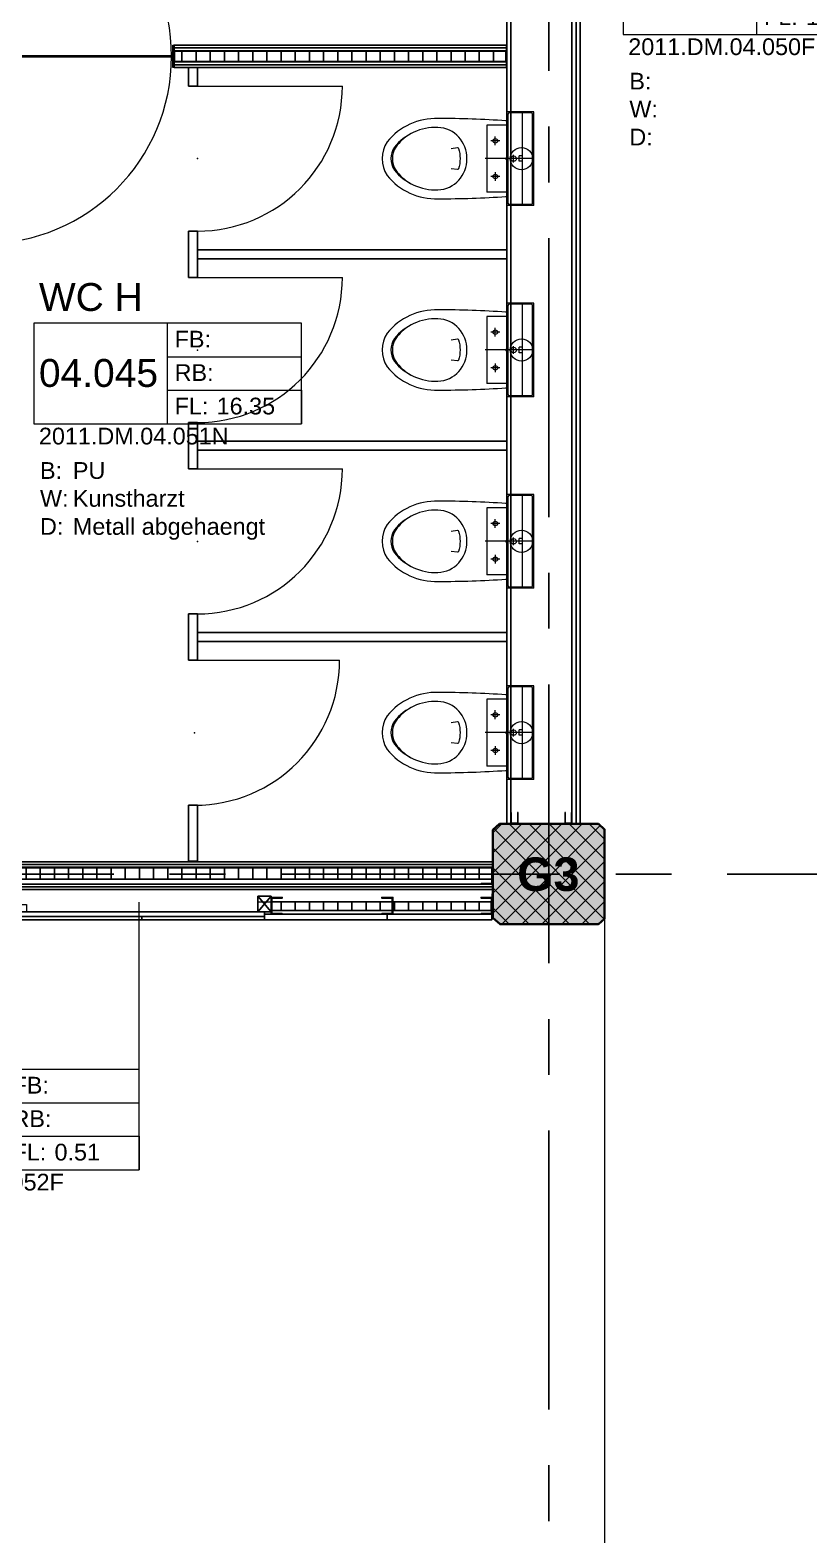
# Model space of a CAD drawing. Header units: millimetres. Extents: x -5 to 111, y -3 to 86.
# Drawn here: x 20.27 to 23.77, y 35.19 to 41.93 of the extents above; entities that cross this region are included whole.
import ezdxf

# ---------------------------------------------------------------- set-up
doc = ezdxf.new("R2010")
doc.units = ezdxf.units.MM
doc.linetypes.add('MITTE', pattern=[2, 1.25, -0.25, 0.25, -0.25])
doc.layers.add('A1------H-', color=8, linetype='Continuous')
for name, color, linetype, lineweight in [('A1E00---E-', 3, 'MITTE', 25), ('A1E00---T-', 3, 'Continuous', 25), ('A1E2----E-', 4, 'Continuous', 35), ('A1E2----H-', 5, 'Continuous', 18), ('A1I4----E-', 92, 'Continuous', 25), ('A1M11---E-', 3, 'Continuous', 25), ('A1M11---H-', 5, 'Continuous', 25), ('A1M16---E-', 5, 'Continuous', 18), ('A1Z21---E-', 210, 'Continuous', 18), ('A1Z29---T-', 5, 'Continuous', 18)]:
    doc.layers.add(name, color=color, linetype=linetype, lineweight=lineweight)
doc.styles.add('ARIAL', font='ARIAL.TTF')
doc.styles.add('ARIALFETT', font='ARIALBD.TTF')
doc.styles.get("Standard").update_dxf_attribs({"font": 'ARIAL.TTF'})

# ---------------------------------------------------------------- blocks, each defined once
blk = doc.blocks.new('INNENTUERE 65')
at = {"layer": 'A1M16---E-'}
blk.add_line((-0.325, 0), (-0.325, 0.65), dxfattribs=at)
blk.add_arc((-0.325, 0), 0.65, 0, 90, dxfattribs=at)
at = {"layer": 'A1M16---E-', "linetype": 'Continuous', "lineweight": 5}
blk.add_point((0, 0), dxfattribs=at)
blk = doc.blocks.new('Gruppe-317')
at = {"layer": 'A1M16---E-'}
for p, q in [((-0.0026, -0.0033), (-0.0026, -0.0043)), ((0.0026, -0.0043), (0.0026, -0.0033))]:
    blk.add_line(p, q, dxfattribs=at)
at = {"layer": 'A1M16---E-', "lineweight": 9}
for p, q in [((-0.0021, -0.016), (-0.0021, -0.0043)), ((0.0021, -0.016), (0.0021, -0.0043))]:
    blk.add_line(p, q, dxfattribs=at)
at = {"layer": 'A1M16---E-'}
for points in [[(-0.003, -0.0033), (0.003, -0.0033), (0.0063, 0), (0.0009, 0), (0.0009, -0.0016), (-0.0009, -0.0016), (-0.0009, 0), (-0.0063, 0)], [(-0.003, -0.0043), (-0.003, -0.016), (0.003, -0.016), (0.003, -0.0043)]]:
    blk.add_lwpolyline(points, close=True, dxfattribs=at)
blk = doc.blocks.new('Machine Screw (Metric)-4')
at = {"layer": 'A1M16---E-'}
blk.add_blockref('Gruppe-317', (0, 0), dxfattribs=at)
blk = doc.blocks.new('Gruppe-318')
at = {"layer": 'A1M16---E-'}
for p, q in [((-0.0026, -0.0033), (-0.0026, -0.0043)), ((0.0026, -0.0043), (0.0026, -0.0033))]:
    blk.add_line(p, q, dxfattribs=at)
at = {"layer": 'A1M16---E-', "lineweight": 9}
for p, q in [((-0.0021, -0.016), (-0.0021, -0.0043)), ((0.0021, -0.016), (0.0021, -0.0043))]:
    blk.add_line(p, q, dxfattribs=at)
at = {"layer": 'A1M16---E-'}
for points in [[(-0.003, -0.0033), (0.003, -0.0033), (0.0063, 0), (0.0009, 0), (0.0009, -0.0016), (-0.0009, -0.0016), (-0.0009, 0), (-0.0063, 0)], [(-0.003, -0.0043), (-0.003, -0.016), (0.003, -0.016), (0.003, -0.0043)]]:
    blk.add_lwpolyline(points, close=True, dxfattribs=at)
blk = doc.blocks.new('Machine Screw (Metric)-5')
at = {"layer": 'A1M16---E-'}
blk.add_blockref('Gruppe-318', (0, 0), dxfattribs=at)
blk = doc.blocks.new('Gruppe-319')
at = {"layer": 'A1M16---E-'}
for p, q in [((-0.0029, 0.0048), (-0.0029, 0.0004)), ((0.0029, 0.0004), (0.0029, 0.0048))]:
    blk.add_line(p, q, dxfattribs=at)
blk.add_lwpolyline([(-0.0058, 0.0048), (-0.005, 0.0052), (0.005, 0.0052), (0.0058, 0.0048), (0.0058, 0.0004), (0.005, 0), (-0.005, 0), (-0.0058, 0.0004)], close=True, dxfattribs=at)
for points in [[(-0.0058, 0.0048), (-0.0043, 0.0056), (-0.0029, 0.0048), (0, 0.0056), (0.0029, 0.0048), (0.0043, 0.0056), (0.0058, 0.0048)], [(-0.0058, 0.0004), (-0.0043, -0.0004), (-0.0029, 0.0004), (0, -0.0004), (0.0029, 0.0004), (0.0043, -0.0004), (0.0058, 0.0004)]]:
    blk.add_open_spline(points, degree=2, knots=[0, 0, 0, 1, 1, 2, 2, 3, 3, 3], dxfattribs=at)
blk = doc.blocks.new('Nut (Metric)-2')
at = {"layer": 'A1M16---E-'}
blk.add_blockref('Gruppe-319', (0, 0), dxfattribs=at)
blk = doc.blocks.new('Gruppe-320')
at = {"layer": 'A1M16---E-'}
for p, q in [((-0.0029, 0.0048), (-0.0029, 0.0004)), ((0.0029, 0.0004), (0.0029, 0.0048))]:
    blk.add_line(p, q, dxfattribs=at)
blk.add_lwpolyline([(-0.0058, 0.0048), (-0.005, 0.0052), (0.005, 0.0052), (0.0058, 0.0048), (0.0058, 0.0004), (0.005, 0), (-0.005, 0), (-0.0058, 0.0004)], close=True, dxfattribs=at)
for points in [[(-0.0058, 0.0048), (-0.0043, 0.0056), (-0.0029, 0.0048), (0, 0.0056), (0.0029, 0.0048), (0.0043, 0.0056), (0.0058, 0.0048)], [(-0.0058, 0.0004), (-0.0043, -0.0004), (-0.0029, 0.0004), (0, -0.0004), (0.0029, 0.0004), (0.0043, -0.0004), (0.0058, 0.0004)]]:
    blk.add_open_spline(points, degree=2, knots=[0, 0, 0, 1, 1, 2, 2, 3, 3, 3], dxfattribs=at)
blk = doc.blocks.new('Nut (Metric)-3')
at = {"layer": 'A1M16---E-'}
blk.add_blockref('Gruppe-320', (0, 0), dxfattribs=at)
blk = doc.blocks.new('Gruppe-321')
at = {"layer": 'A1M16---E-'}
for p, q in [((-30.7408, -0.7466), (-30.8008, -0.7106)), ((-30.7408, -0.7106), (-30.8008, -0.7466))]:
    blk.add_line(p, q, dxfattribs=at)
blk.add_lwpolyline([(-30.8008, -0.7106), (-30.7408, -0.7106), (-30.7408, -0.7466), (-30.8008, -0.7466)], close=True, dxfattribs=at)
blk = doc.blocks.new('Gruppe-322')
at = {"layer": 'A1M16---E-'}
for p, q in [((-0.0022, -0.0027), (-0.0022, -0.0035)), ((0.0022, -0.0035), (0.0022, -0.0027))]:
    blk.add_line(p, q, dxfattribs=at)
at = {"layer": 'A1M16---E-', "lineweight": 9}
for p, q in [((-0.0018, -0.016), (-0.0018, -0.0035)), ((0.0018, -0.016), (0.0018, -0.0035))]:
    blk.add_line(p, q, dxfattribs=at)
at = {"layer": 'A1M16---E-'}
for points in [[(-0.0025, -0.0027), (0.0025, -0.0027), (0.0052, 0), (0.0008, 0), (0.0008, -0.0014), (-0.0008, -0.0014), (-0.0008, 0), (-0.0052, 0)], [(-0.0025, -0.0035), (-0.0025, -0.016), (0.0025, -0.016), (0.0025, -0.0035)]]:
    blk.add_lwpolyline(points, close=True, dxfattribs=at)
blk = doc.blocks.new('Machine Screw (Metric)-6')
at = {"layer": 'A1M16---E-'}
blk.add_blockref('Gruppe-322', (0, 0), dxfattribs=at)
blk = doc.blocks.new('Gruppe-323')
at = {"layer": 'A1M16---E-'}
for p, q in [((-0.0022, -0.0027), (-0.0022, -0.0035)), ((0.0022, -0.0035), (0.0022, -0.0027))]:
    blk.add_line(p, q, dxfattribs=at)
at = {"layer": 'A1M16---E-', "lineweight": 9}
for p, q in [((-0.0018, -0.016), (-0.0018, -0.0035)), ((0.0018, -0.016), (0.0018, -0.0035))]:
    blk.add_line(p, q, dxfattribs=at)
at = {"layer": 'A1M16---E-'}
for points in [[(-0.0025, -0.0027), (0.0025, -0.0027), (0.0052, 0), (0.0008, 0), (0.0008, -0.0014), (-0.0008, -0.0014), (-0.0008, 0), (-0.0052, 0)], [(-0.0025, -0.0035), (-0.0025, -0.016), (0.0025, -0.016), (0.0025, -0.0035)]]:
    blk.add_lwpolyline(points, close=True, dxfattribs=at)
blk = doc.blocks.new('Machine Screw (Metric)-7')
at = {"layer": 'A1M16---E-'}
blk.add_blockref('Gruppe-323', (0, 0), dxfattribs=at)
blk = doc.blocks.new('Gruppe-324')
at = {"layer": 'A1M16---E-', "linetype": 'Continuous'}
for p, q in [((-30.7318, -0.6786), (-30.7318, 0.1114)), ((-30.7318, -0.7786), (-30.7318, -1.5686))]:
    blk.add_line(p, q, dxfattribs=at)
at = {"layer": 'A1M16---E-', "lineweight": 9}
for points in [[(-30.85, -0.7536), (-30.8008, -0.7536), (-30.8008, -0.7036), (-30.85, -0.7036), (-30.85, -0.7051), (-30.8038, -0.7051), (-30.8038, -0.7521), (-30.85, -0.7521)], [(-29.8367, -0.7536), (-29.8808, -0.7536), (-29.8808, -0.7036), (-29.8367, -0.7036), (-29.8367, -0.7051), (-29.8782, -0.7051), (-29.8782, -0.7521), (-29.8367, -0.7521)]]:
    blk.add_lwpolyline(points, close=True, dxfattribs=at)
at = {"layer": 'A1M16---E-', "lineweight": 18}
for points in [[(-30.7708, -0.7056), (-30.7408, -0.7056), (-30.7408, -0.7106), (-30.7708, -0.7106)], [(-30.7408, -0.6786), (-30.7358, -0.6786), (-30.7358, -0.7786), (-30.7408, -0.7786)], [(-29.8858, -0.6786), (-29.8808, -0.6786), (-29.8808, -0.7786), (-29.8858, -0.7786)], [(-30.7708, -0.7466), (-30.7408, -0.7466), (-30.7408, -0.7516), (-30.7708, -0.7516)]]:
    blk.add_lwpolyline(points, close=True, dxfattribs=at)
at = {"layer": 'A1M16---E-'}
for points in [[(-30.7358, -0.6786), (-30.7318, -0.6786), (-30.7318, -0.7786), (-30.7358, -0.7786)], [(-30.7318, -0.7106), (-30.6048, -0.7106), (-30.6048, -0.7246), (-30.7318, -0.7246)], [(-30.7318, -0.7246), (-29.8918, -0.7246), (-29.8918, -0.7326), (-30.7318, -0.7326)], [(-30.7318, -0.7326), (-30.6048, -0.7326), (-30.6048, -0.7466), (-30.7318, -0.7466)]]:
    blk.add_lwpolyline(points, close=True, dxfattribs=at)
at = {"layer": 'A1M16---E-', "linetype": 'Continuous'}
for start, end in [(0, 90), (270, 0)]:
    blk.add_arc((-30.7318, -0.7286), 0.84, start, end, dxfattribs=at)
at = {"layer": 'A1M16---E-'}
blk.add_blockref('Gruppe-321', (0, 0), dxfattribs=at)
at = {"layer": 'A1M16---E-', "xscale": -1}
blk.add_blockref('Machine Screw (Metric)-7', (-30.7608, -0.7056), dxfattribs=at)
at = {"layer": 'A1M16---E-'}
for name, p, rotation in [('Machine Screw (Metric)-6', (-30.7608, -0.7516), 180), ('Machine Screw (Metric)-5', (-30.7318, -0.6936), 270), ('Nut (Metric)-3', (-30.7408, -0.6936), 90), ('Machine Screw (Metric)-4', (-30.7318, -0.7636), 270), ('Nut (Metric)-2', (-30.7408, -0.7636), 90)]:
    blk.add_blockref(name, p, dxfattribs=dict(at, rotation=rotation))
at = {"layer": 'A1M16---E-', "flags": 1}
for tag in ['Tuerschliesser', 'Tuernummer', 'Türtyp', 'Schall_dB', 'Sicherheit', 'Geschoss', 'Groesse', 'Bezeichnung', 'Brandschutz', 'Detail_N°', 'Material', 'Bandseite', 'Diverses', 'NEUBEST']:
    blk.add_attdef(tag, (-30.85, -1.5686), '', height=0.18, dxfattribs=at)
blk = doc.blocks.new('STAENDER_GIS')
at = {"layer": 'A1M11---E-', "lineweight": 9}
blk.add_lwpolyline([(0, 0), (0.05, 0), (0.05, 0.003), (0.003, 0.003), (0.003, 0.029), (0.05, 0.029), (0.05, 0.032), (0, 0.032)], close=True, dxfattribs=at)
blk = doc.blocks.new('BBL Moderna WC')
at = {"layer": 'A1I4----E-', "lineweight": 5}
for p, q in [((0.2188, 0.15), (0.2188, 0.21)), ((0.3388, 0.21), (0.2188, 0.21)), ((0.3288, 0.205), (0.2288, 0.205)), ((0.2888, -0.205), (0.2888, 0.205)), ((0.3388, -0.21), (0.3388, 0.21)), ((0.1288, 0.15), (0.1288, -0.15)), ((0.2238, 0.15), (0.1288, 0.15)), ((0.2188, 0.1645), (0.2188, -0.1645)), ((0.2188, -0.15), (0.2188, 0.15)), ((0.2238, 0.15), (0.2188, 0.15)), ((0.2238, -0.2), (0.2238, 0.2)), ((0.3338, -0.2), (0.3338, 0.2)), ((0.1864, 0.08), (0.1464, 0.08)), ((0.1664, 0.06), (0.1664, 0.1)), ((0.3412, 0), (0.1209, 0)), ((0.2488, -0.017), (0.2488, 0.017)), ((0.2888, 0.012), (0.2738, 0.012)), ((0.2738, -0.012), (0.2738, 0.012)), ((0.1664, -0.06), (0.1664, -0.1)), ((0.2888, -0.012), (0.2738, -0.012)), ((0.1864, -0.08), (0.1464, -0.08)), ((0.2238, -0.15), (0.1288, -0.15)), ((0.2188, -0.21), (0.2188, -0.15)), ((0.3388, -0.21), (0.2188, -0.21)), ((0.3288, -0.205), (0.2288, -0.205))]:
    blk.add_line(p, q, dxfattribs=at)
at = {"layer": 'A1I4----E-', "lineweight": 5, "flags": 128}
blk.add_lwpolyline([(-0.0315, 0.045), (-0.0036, 0.0493, -0.378111), (0.002, 0.0458, -0.140292), (0.002, -0.0458, -0.378111), (-0.0036, -0.0493), (-0.0315, -0.045)], format="xyb", dxfattribs=at)
blk.add_lwpolyline([(0.2188, 0.005, 0.414214), (0.2138, 0, 0.414214), (0.2188, -0.005, 0.414214), (0.2238, 0, 0.414214)], format="xyb", close=True, dxfattribs=at)
blk.add_lwpolyline([(0.2188, 0.005, 0.414214), (0.2138, 0, 0.414214), (0.2188, -0.005, 0.414214), (0.2238, 0, 0.414214)], format="xyb", close=True, dxfattribs=at)
at = {"layer": 'A1I4----E-', "lineweight": 5}
for centre, radius in [((0.1664, 0.08), 0.01), ((0.2838, 0), 0.05), ((0.2488, 0), 0.012), ((0.1664, -0.08), 0.01)]:
    blk.add_circle(centre, radius, dxfattribs=at)
for centre, radius, start, end in [((0.2288, 0.2), 0.005, 90, 180), ((0.3288, 0.2), 0.005, 0, 90), ((-0.0992, -0.1017), 0.2818, 88.03009, 141.07335), ((-0.0994, -0.1017), 0.2417, 88.01456, 140.57926), ((-0.0966, 0.0048), 0.1352, 357.96161, 87.61758), ((-0.0945, -4.3631), 4.5431, 86.10414, 89.9373), ((0.2138, 0.1645), 0.005, 0, 85.39182), ((-0.2049, 0), 0.1363, 146.40649, 213.59351), ((-0.1048, -0.0765), 0.2172, 121.5135, 143.80905), ((-0.2049, 0), 0.0963, 147.46699, 212.53301), ((-0.1989, 0), 0.0963, 147.467, 212.533), ((-0.0966, -0.0048), 0.1352, 272.38242, 2.03839), ((-0.0994, 0.1017), 0.2417, 219.42074, 271.98544), ((-0.1045, 0.0772), 0.2179, 216.28566, 239.18619), ((-0.0992, 0.1017), 0.2818, 218.92665, 271.96991), ((-0.0945, 4.3631), 4.5431, 270.06271, 273.89586), ((0.2138, -0.1645), 0.005, 274.60818, 0), ((0.2288, -0.2), 0.005, 180, 270), ((0.3288, -0.2), 0.005, 270, 0)]:
    blk.add_arc(centre, radius, start, end, dxfattribs=at)
blk = doc.blocks.new('bbl-raumstempel')
for points in [[(0, 0), (0, -0.45), (1.2, -0.45), (1.2, 0), (0, 0)], [(0.6, -0.45), (0.6, 0)], [(0.6, -0.15), (1.2, -0.15)], [(0.6, -0.3), (1.2, -0.3)], [(1.2, -0.3), (1.2, -0.45)]]:
    blk.add_lwpolyline(points)
at = {"style": 'ARIAL'}
for s, p in [('FB:', (0.6318, -0.1083)), ('RB:', (0.6318, -0.2583)), ('FL:', (0.6318, -0.4083)), ('B:', (0.0282, -0.6971)), ('W:', (0.0282, -0.8221)), ('D:', (0.0282, -0.9478))]:
    blk.add_text(s, height=0.075, dxfattribs=at).set_placement(p)
for tag, p, height in [('RAUMBEZ', (0.0233, 0.0555), 0.125), ('FB', (0.8201, -0.1083), 0.075), ('RNR1', (0.0233, -0.285), 0.125), ('RB', (0.8201, -0.2583), 0.075), ('FLAECHE', (0.8201, -0.4083), 0.075), ('RNR2', (0.0233, -0.5428), 0.075), ('B', (0.1756, -0.6971), 0.075), ('W', (0.1756, -0.8221), 0.075), ('D', (0.1756, -0.9478), 0.075)]:
    blk.add_attdef(tag, p, '', height=height, dxfattribs=at)
blk = doc.blocks.new('2011.DM.04.048H', base_point=(22.85, 22.325))
at = {"layer": 'A1Z21---E-'}
blk.add_lwpolyline([(22.85, 22.325), (15.99, 22.325), (15.99, 37.545), (15.99, 37.945), (15.99, 37.945), (19.1974, 37.945), (19.1974, 37.945), (19.4597, 37.945), (19.4597, 37.945), (22.345, 37.945), (22.3494, 37.9533), (22.3813, 37.9246), (22.8225, 37.9246), (22.85, 37.9494), (22.85, 32.625), (22.35, 32.625), (22.35, 32.175), (22.85, 32.175), (22.85, 26.875), (22.35, 26.875), (22.35, 26.425), (22.85, 26.425), (22.85, 22.325)], close=True, dxfattribs=at)
at = {"layer": 'A1Z21---E-', "style": 'ARIAL', "flags": 1}
blk.add_attdef('C_NUMBER', (22.85, 22.325), '', height=10, dxfattribs=at)
blk = doc.blocks.new('2011.DM.04.049V', base_point=(35.55, 47.1039))
at = {"layer": 'A1Z21---E-'}
blk.add_lwpolyline([(24.65, 44.558), (22.8075, 44.558), (22.8075, 44.125), (22.85, 44.125), (22.85, 43.675), (22.74, 43.675), (22.74, 38.375), (22.8225, 38.3746), (22.85, 38.3499), (22.85, 22.325)], dxfattribs=at)
at = {"layer": 'A1Z21---E-', "style": 'ARIAL', "flags": 1}
blk.add_attdef('C_NUMBER', (35.55, 47.1039), '', height=10, dxfattribs=at)
blk = doc.blocks.new('2011.DM.04.050F', base_point=(22.704, 38.375))
at = {"layer": 'A1Z21---E-'}
blk.add_lwpolyline([(22.704, 38.375), (22.4305, 38.375), (22.4305, 43.675), (22.704, 43.675)], close=True, dxfattribs=at)
at = {"layer": 'A1Z21---E-', "style": 'ARIAL', "flags": 1}
blk.add_attdef('C_NUMBER', (22.704, 38.375), '', height=10, dxfattribs=at)
blk = doc.blocks.new('2011.DM.04.051N', base_point=(19.4597, 38.2075))
at = {"layer": 'A1Z21---E-'}
blk.add_lwpolyline([(19.4597, 38.2075), (19.4597, 38.205), (22.3494, 38.205), (22.3494, 38.3476), (22.3794, 38.3746), (22.4125, 38.375), (22.4125, 43.675), (22.35, 43.675), (22.35, 43.75), (20.985, 43.75), (20.985, 44.05), (19.995, 44.05), (19.995, 43.75), (19.615, 43.75), (19.615, 41.765), (19.4597, 41.765)], close=True, dxfattribs=at)
at = {"layer": 'A1Z21---E-', "style": 'ARIAL', "flags": 1}
blk.add_attdef('C_NUMBER', (19.4597, 38.2075), '', height=10, dxfattribs=at)
blk = doc.blocks.new('2011.DM.04.052F', base_point=(22.3494, 38.08))
at = {"layer": 'A1Z21---E-'}
blk.add_lwpolyline([(22.3494, 38.08), (15.325, 38.08), (15.3241, 38.08), (15.3241, 38.013), (15.3301, 38.013), (16.4112, 38.013), (16.4112, 37.975), (16.865, 37.975), (16.865, 37.98), (16.865, 38.013), (16.928, 38.013), (20.2579, 38.013), (20.2579, 37.98), (21.295, 37.98), (21.295, 38.026), (22.3494, 38.026)], close=True, dxfattribs=at)
at = {"layer": 'A1Z21---E-', "style": 'ARIAL', "flags": 1}
blk.add_attdef('C_NUMBER', (22.3494, 38.08), '', height=10, dxfattribs=at)

msp = doc.modelspace()

# ---------------------------------------------------------------- hatches: boundary and pattern name
at = {"layer": 'A1------H-'}
msp.add_hatch(color=256, dxfattribs=at).paths.add_polyline_path([(22.3494, 38.3476), (22.3494, 37.9533), (22.3813, 37.9246), (22.8225, 37.9246), (22.85, 37.9494), (22.85, 38.3499), (22.8225, 38.3746), (22.3794, 38.3746)])
at = {"layer": 'A1E2----H-'}
h = msp.add_hatch(dxfattribs=at)
h.set_pattern_fill('ANSI37', color=256, scale=0.02, style=0)
h.paths.add_polyline_path([(22.3494, 38.3476), (22.3494, 37.9533), (22.3813, 37.9246), (22.8225, 37.9246), (22.85, 37.9494), (22.85, 38.3499), (22.8225, 38.3746), (22.3794, 38.3746)])
at = {"layer": 'A1M11---H-'}
h = msp.add_hatch(dxfattribs=at)
h.set_pattern_fill('ANSI31', color=256, scale=0.02, angle=45, style=0)
h.paths.add_polyline_path([(22.4074, 41.8385), (22.4074, 41.7915), (20.9223, 41.7915), (20.9223, 41.8385)])
h = msp.add_hatch(dxfattribs=at)
h.set_pattern_fill('ANSI31', color=256, scale=0.02, angle=45, style=0)
h.paths.add_polyline_path([(15.331, 38.177), (22.344, 38.177), (22.344, 38.127), (15.331, 38.127)])
h = msp.add_hatch(dxfattribs=at)
h.set_pattern_fill('ANSI31', color=256, scale=0.02, angle=45, style=0)
h.paths.add_polyline_path([(21.358, 38.026), (22.3421, 38.026), (22.3421, 37.986), (21.358, 37.986)])

# ---------------------------------------------------------------- linework, layer by layer
at = {"layer": 'A1E00---E-'}
for p, q in [((22.6, 79), (22.6, 14.9776)), ((1.4, 38.15), (89.8, 38.15))]:
    msp.add_line(p, q, dxfattribs=at)
at = {"layer": 'A1E2----E-', "flags": 128}
msp.add_lwpolyline([(22.3494, 37.9533), (22.3813, 37.9246), (22.8225, 37.9246), (22.85, 37.9494), (22.85, 38.3499), (22.8225, 38.3746), (22.3794, 38.3746), (22.3494, 38.3476)], close=True, dxfattribs=at)
at = {"layer": 'A1M11---E-'}
for p, q in [((20.9845, 41.6812), (20.9845, 41.765)), ((20.9845, 41.765), (21.0245, 41.765)), ((21.0245, 41.765), (21.0245, 41.6812)), ((21.0245, 41.6812), (20.9845, 41.6812)), ((21.0245, 41.0312), (20.9845, 41.0312)), ((20.9845, 41.0312), (20.9845, 40.8236)), ((21.0245, 40.8236), (21.0245, 41.0312)), ((22.4125, 40.9475), (21.0245, 40.9475)), ((21.0245, 40.9475), (21.0245, 40.9075)), ((22.4125, 40.9075), (22.4125, 40.9475)), ((21.0245, 40.9075), (22.4125, 40.9075)), ((20.9845, 40.8236), (21.0245, 40.8236)), ((20.9845, 39.9661), (20.9845, 40.1736)), ((20.9845, 40.1736), (21.0245, 40.1736)), ((21.0245, 40.1736), (21.0245, 39.9661)), ((22.4125, 40.09), (21.0245, 40.09)), ((21.0245, 40.09), (21.0245, 40.05)), ((22.4125, 40.05), (22.4125, 40.09)), ((21.0245, 40.05), (22.4125, 40.05)), ((21.0245, 39.9661), (20.9845, 39.9661)), ((21.0245, 39.316), (20.9845, 39.316)), ((20.9845, 39.316), (20.9845, 39.1084)), ((21.0245, 39.1084), (21.0245, 39.316)), ((22.4125, 39.2325), (21.0245, 39.2325)), ((21.0245, 39.2325), (21.0245, 39.1925)), ((21.0245, 39.1925), (22.4125, 39.1925)), ((22.4125, 39.1925), (22.4125, 39.2325)), ((20.9845, 39.1084), (21.0245, 39.1084)), ((20.9845, 38.4584), (20.9845, 38.2075)), ((21.0245, 38.4584), (20.9845, 38.4584)), ((21.0245, 38.2075), (21.0245, 38.4584)), ((20.9845, 38.2075), (21.0245, 38.2075)), ((21.875, 37.97), (21.325, 37.97)), ((21.325, 37.97), (21.325, 37.945)), ((21.325, 37.945), (21.875, 37.945)), ((21.875, 37.945), (21.875, 37.97)), ((22.345, 37.97), (21.875, 37.97)), ((21.875, 37.97), (21.875, 37.945)), ((21.875, 37.945), (22.345, 37.945)), ((22.345, 37.945), (22.345, 37.97))]:
    msp.add_line(p, q, dxfattribs=at)
for points in [[(22.4125, 38.375), (22.4125, 43.675), (22.4305, 43.675), (22.4305, 41.765), (22.4305, 38.375)], [(22.722, 43.675), (22.704, 43.675), (22.704, 38.375), (22.722, 38.375)], [(22.74, 43.675), (22.722, 43.675), (22.722, 38.375), (22.74, 38.375)], [(22.41, 41.8525), (20.9196, 41.8525), (20.9196, 41.865), (22.41, 41.865)], [(22.41, 41.84), (20.9196, 41.84), (20.9196, 41.8525), (22.41, 41.8525)], [(22.4074, 41.8385), (22.4074, 41.7915), (20.9223, 41.7915), (20.9223, 41.8385)], [(22.3669, 41.79), (22.41, 41.79), (22.41, 41.84), (22.3669, 41.84), (22.3669, 41.8385), (22.4074, 41.8385), (22.4074, 41.7915), (22.3669, 41.7915)], [(22.41, 41.7775), (20.9196, 41.7775), (20.9196, 41.79), (22.41, 41.79)], [(22.41, 41.765), (20.9196, 41.765), (20.9196, 41.7775), (22.41, 41.7775)], [(22.347, 38.1925), (15.328, 38.1925), (15.328, 38.205), (22.347, 38.205)], [(22.347, 38.18), (15.328, 38.18), (15.328, 38.1925), (22.347, 38.1925)], [(15.331, 38.177), (22.344, 38.177), (22.344, 38.127), (15.331, 38.127)], [(15.331, 38.177), (22.344, 38.177), (22.344, 38.127), (15.331, 38.127)], [(22.297, 38.18), (22.297, 38.177), (22.344, 38.177), (22.344, 38.108), (22.297, 38.108), (22.297, 38.105), (22.347, 38.105), (22.347, 38.18)], [(22.347, 38.205), (22.35, 38.205), (22.35, 38.08), (22.347, 38.08)], [(22.347, 38.08), (15.3272, 38.08), (15.3272, 38.0925), (22.347, 38.0925)], [(22.347, 38.0925), (15.328, 38.0925), (15.328, 38.105), (22.347, 38.105)], [(21.295, 38.05), (21.355, 38.05), (21.355, 37.98), (21.295, 37.98)], [(21.355, 37.97), (21.405, 37.97), (21.405, 37.973), (21.358, 37.973), (21.358, 38.042), (21.405, 38.042), (21.405, 38.045), (21.355, 38.045)], [(21.9009, 37.97), (21.8509, 37.97), (21.8509, 37.973), (21.8979, 37.973), (21.8979, 38.042), (21.8509, 38.042), (21.8509, 38.045), (21.9009, 38.045)], [(22.3464, 37.97), (22.2964, 37.97), (22.2964, 37.973), (22.3434, 37.973), (22.3434, 38.042), (22.2964, 38.042), (22.2964, 38.045), (22.3464, 38.045)], [(22.3464, 38.061), (22.3494, 38.061), (22.3494, 37.9985), (22.3464, 37.9985)], [(20.225, 37.98), (21.325, 37.98), (21.325, 37.96), (20.225, 37.96)], [(21.358, 38.026), (22.3421, 38.026), (22.3421, 37.986), (21.358, 37.986)], [(20.775, 37.96), (20.225, 37.96), (20.225, 37.945), (20.775, 37.945)], [(20.775, 37.96), (21.325, 37.96), (21.325, 37.945), (20.775, 37.945)]]:
    msp.add_lwpolyline(points, close=True, dxfattribs=at)
at = {"layer": 'A1M11---E-', "flags": 128}
for points in [[(21.295, 37.98), (21.355, 38.05)], [(21.355, 37.98), (21.295, 38.05)]]:
    msp.add_lwpolyline(points, dxfattribs=at)
at = {"layer": 'A1Z29---T-'}
msp.add_line((20.7637, 37.2743), (20.7637, 38.0236), dxfattribs=at)

# ---------------------------------------------------------------- block references
at = {"layer": 'A1I4----E-'}
for p in [(22.1937, 41.3563), (22.1937, 40.4987), (22.1937, 39.6412), (22.1937, 38.7837)]:
    msp.add_blockref('BBL Moderna WC', p, dxfattribs=at)
at = {"layer": 'A1M11---E-', "rotation": 90}
for p in [(22.4625, 38.375), (22.704, 38.375)]:
    msp.add_blockref('STAENDER_GIS', p, dxfattribs=at)
at = {"layer": 'A1M16---E-'}
msp.add_blockref('Gruppe-324', (50.8004, 42.5436), dxfattribs=at)
at = {"layer": 'A1M16---E-', "rotation": 270}
for p in [(21.0245, 41.3563), (21.0245, 40.4986), (21.0245, 39.641), (21.012, 38.7834)]:
    msp.add_blockref('INNENTUERE 65', p, dxfattribs=at)
at = {"layer": 'A1Z21---E-'}
for name, p in [('2011.DM.04.049V', (35.55, 47.1039)), ('2011.DM.04.051N', (19.4597, 38.2075)), ('2011.DM.04.050F', (22.704, 38.375)), ('2011.DM.04.052F', (22.3494, 38.08)), ('2011.DM.04.048H', (22.85, 22.325))]:
    msp.add_blockref(name, p, dxfattribs=at)
at = {"layer": 'A1Z29---T-'}
for p, values in [((22.9331, 42.3634), {'FLAECHE': '1.45', 'RAUMBEZ': 'Schacht', 'RNR2': '2011.DM.04.050F'}), ((20.2906, 40.6182), {'FLAECHE': '16.35', 'RAUMBEZ': 'WC H', 'RNR1': '04.045', 'RNR2': '2011.DM.04.051N', 'B': 'PU', 'W': 'Kunstharzt', 'D': 'Metall abgehaengt'}), ((19.5637, 37.2743), {'FLAECHE': '0.51', 'RAUMBEZ': 'Schacht', 'RNR2': '2011.DM.04.052F'})]:
    msp.add_blockref('bbl-raumstempel', p, dxfattribs=at).add_auto_attribs(values)

# ---------------------------------------------------------------- texts
at = {"layer": 'A1E00---T-', "style": 'ARIALFETT'}
msp.add_text('G3', height=0.15, dxfattribs=at).set_placement((22.4583, 38.0742))

doc.saveas('drawing.dxf')
